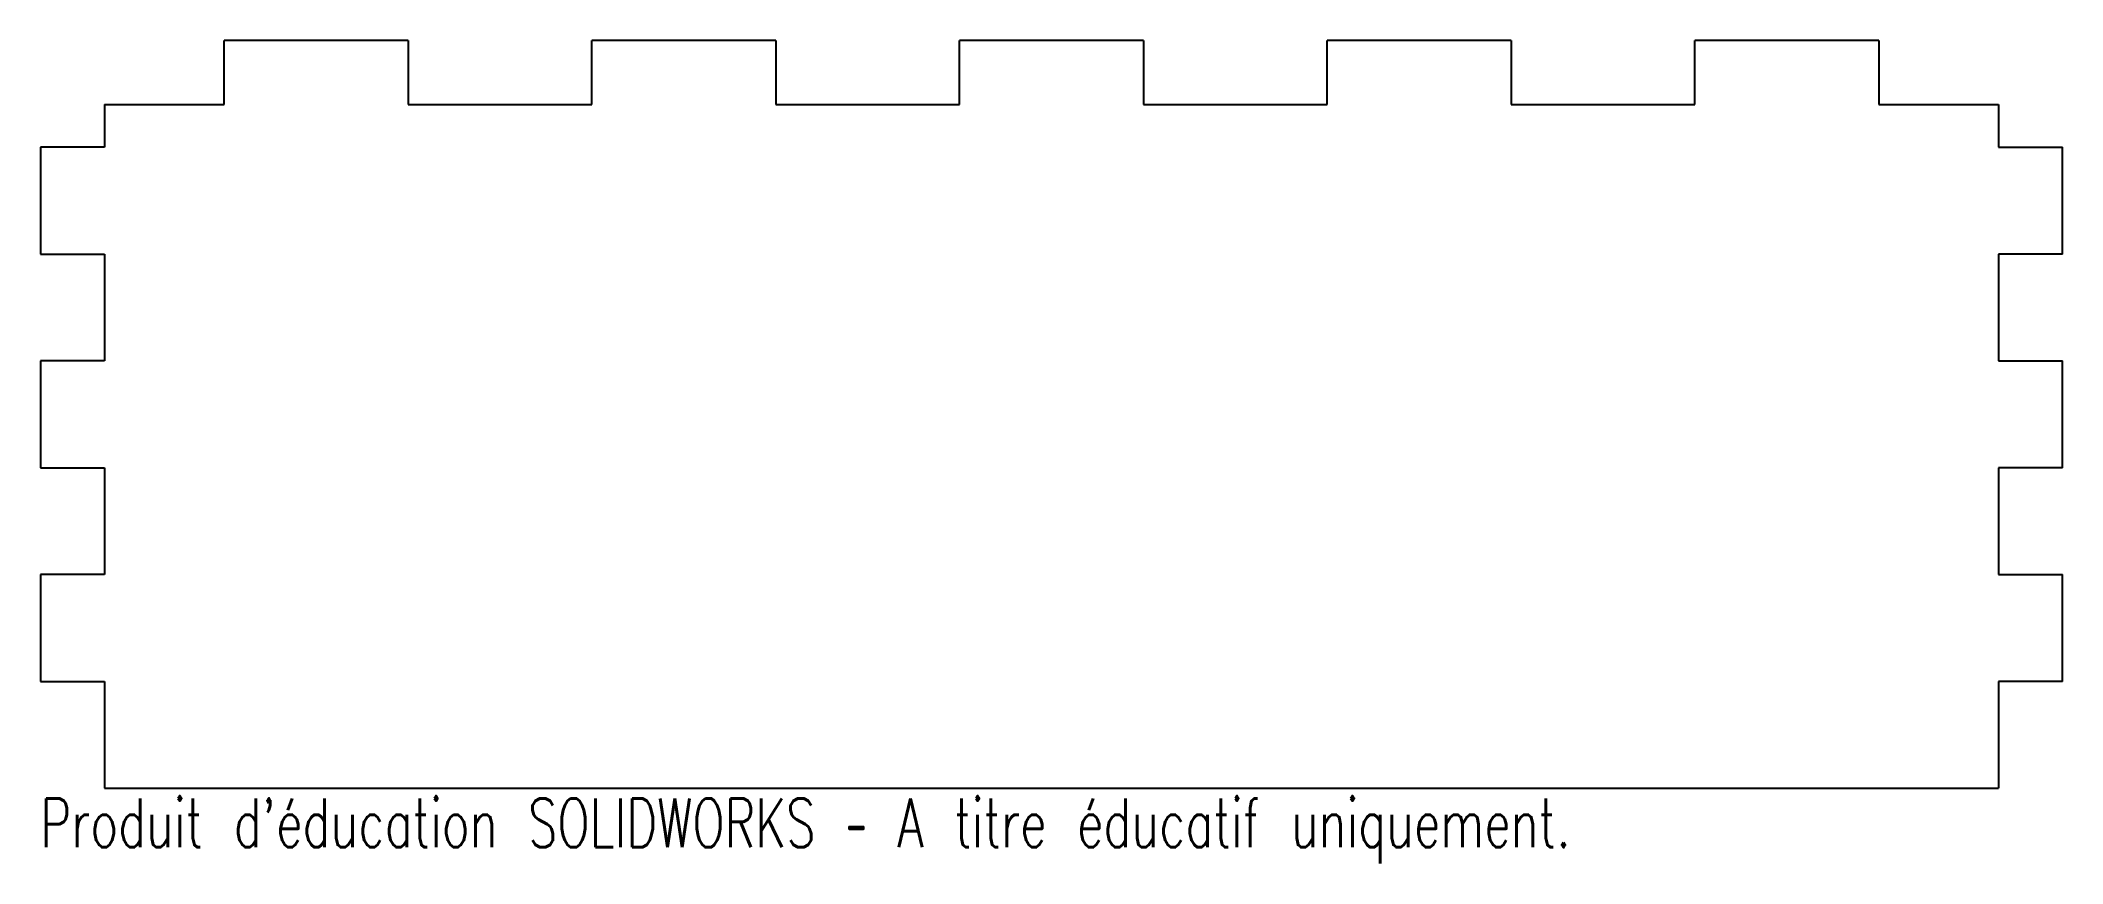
# Model space of a CAD drawing. Header units: millimetres. Extents: x -100 to 100, y -7 to 74.
import ezdxf

# ---------------------------------------------------------------- set-up
doc = ezdxf.new("R2010")
doc.units = ezdxf.units.MM
doc.styles.add('SLDTEXTSTYLE0', font='TXT', dxfattribs={"width": 0.7, "bigfont": 'bigfont'})

msp = doc.modelspace()

# ---------------------------------------------------------------- linework, layer by layer
at = {"color": 7, "linetype": 'Continuous', "lineweight": 25}
for p, q in [((-63.64, 74), (-81.82, 74)), ((-81.82, 67.65), (-81.82, 74)), ((-63.64, 74), (-63.64, 67.65)), ((-27.27, 74), (-45.45, 74)), ((-45.45, 67.65), (-45.45, 74)), ((-27.27, 74), (-27.27, 67.65)), ((9.09, 74), (-9.09, 74)), ((-9.09, 67.65), (-9.09, 74)), ((9.09, 74), (9.09, 67.65)), ((45.45, 74), (27.27, 74)), ((27.27, 67.65), (27.27, 74)), ((45.45, 74), (45.45, 67.65)), ((81.82, 74), (63.64, 74)), ((63.64, 67.65), (63.64, 74)), ((81.82, 74), (81.82, 67.65)), ((-93.65, 67.65), (-81.82, 67.65)), ((-93.65, 67.65), (-93.65, 63.43)), ((-63.64, 67.65), (-45.45, 67.65)), ((-27.27, 67.65), (-9.09, 67.65)), ((9.09, 67.65), (27.27, 67.65)), ((45.45, 67.65), (63.64, 67.65)), ((81.82, 67.65), (93.65, 67.65)), ((93.65, 67.65), (93.65, 63.43)), ((-93.65, 63.43), (-100, 63.43)), ((-100, 63.43), (-100, 52.86)), ((93.65, 63.43), (100, 63.43)), ((100, 52.86), (100, 63.43)), ((-100, 52.86), (-93.65, 52.86)), ((-93.65, 52.86), (-93.65, 42.29)), ((93.65, 52.86), (93.65, 42.29)), ((100, 52.86), (93.65, 52.86)), ((-93.65, 42.29), (-100, 42.29)), ((-100, 42.29), (-100, 31.71)), ((93.65, 42.29), (100, 42.29)), ((100, 31.71), (100, 42.29)), ((-100, 31.71), (-93.65, 31.71)), ((-93.65, 31.71), (-93.65, 21.14)), ((93.65, 31.71), (93.65, 21.14)), ((100, 31.71), (93.65, 31.71)), ((-93.65, 21.14), (-100, 21.14)), ((-100, 21.14), (-100, 10.57)), ((93.65, 21.14), (100, 21.14)), ((100, 10.57), (100, 21.14)), ((-100, 10.57), (-93.65, 10.57)), ((-93.65, 10.57), (-93.65, 0)), ((93.65, 10.57), (93.65, 0)), ((100, 10.57), (93.65, 10.57)), ((-93.65, 0), (93.65, 0))]:
    msp.add_line(p, q, dxfattribs=at)

# ---------------------------------------------------------------- texts
at = {"color": 7, "linetype": 'Continuous', "insert": (-100, -1.02), "char_height": 4.8336, "attachment_point": 1, "style": 'SLDTEXTSTYLE0'}
msp.add_mtext("Produit d'éducation SOLIDWORKS – A titre éducatif uniquement.", dxfattribs=at)

doc.saveas('drawing.dxf')
